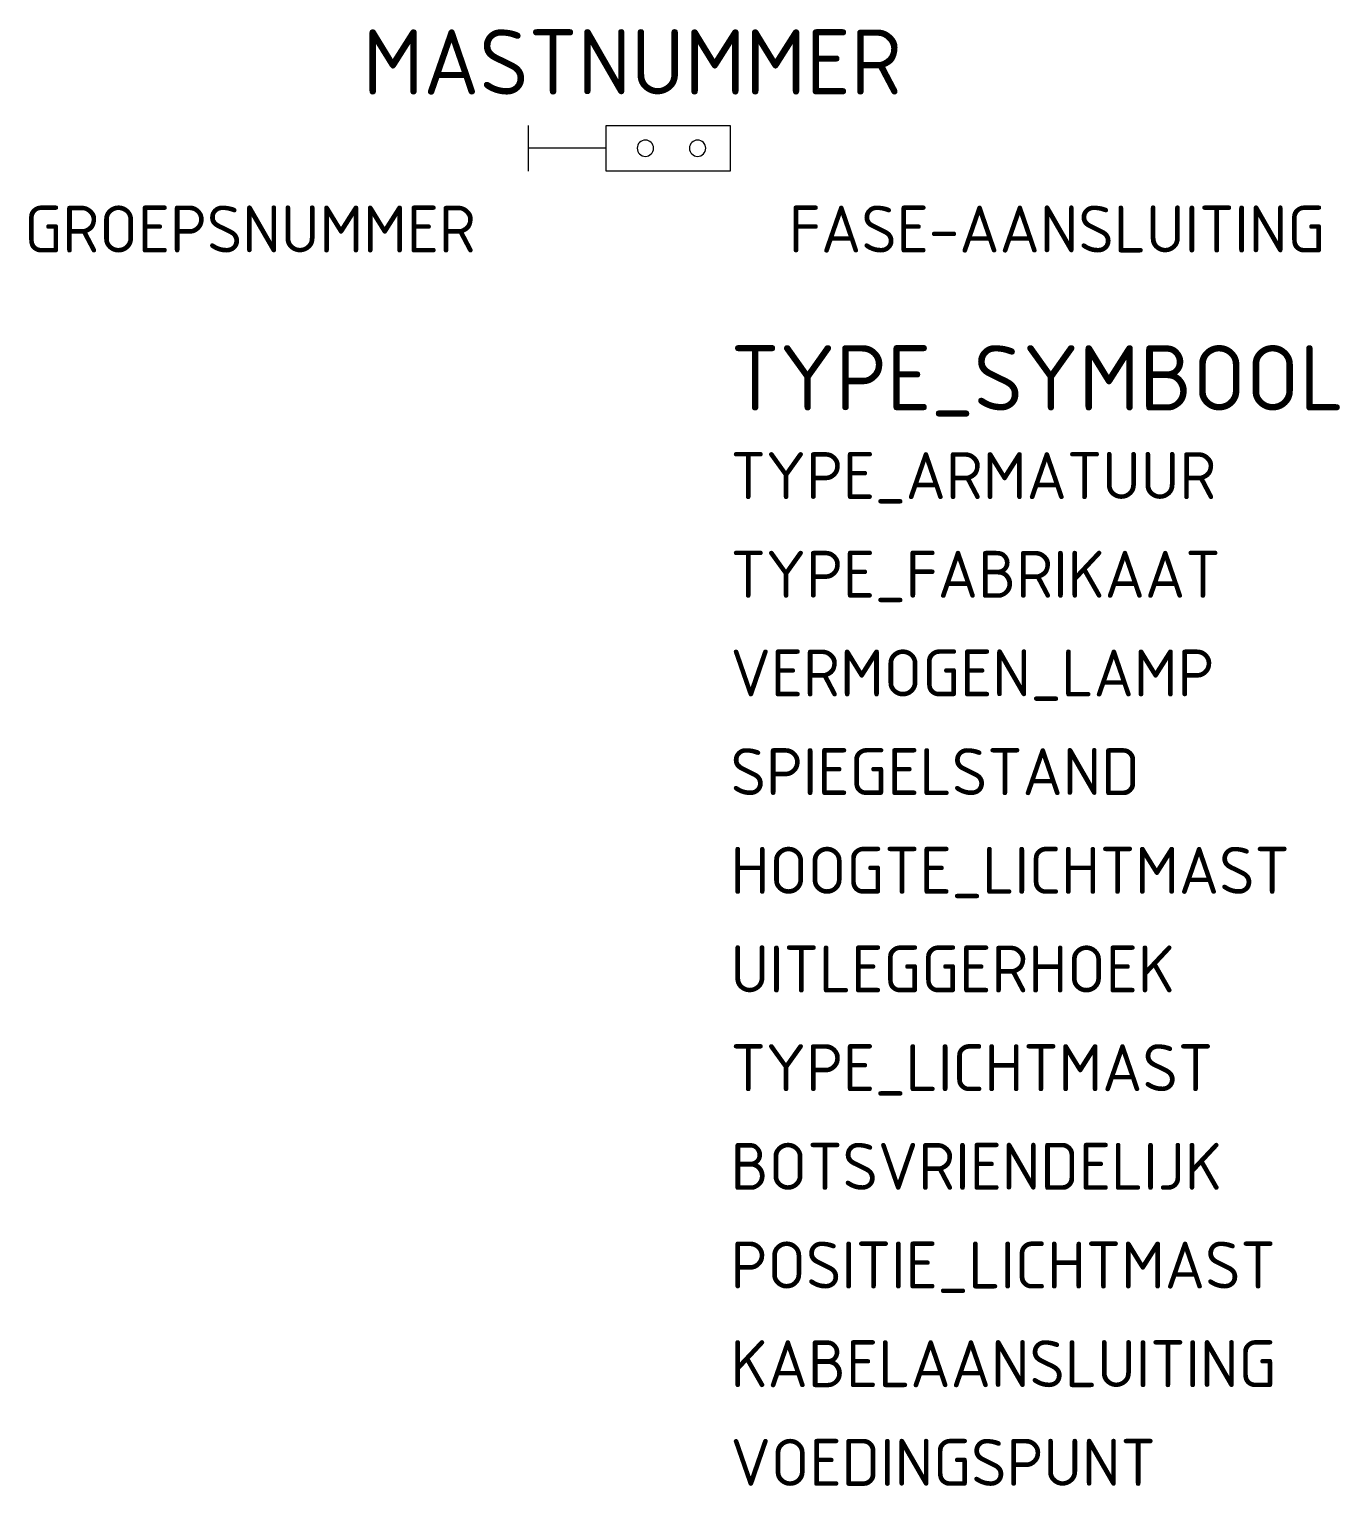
# Model space of a CAD drawing. Extents: x -19.1 to 31.1, y -51.3 to 4.6.
import ezdxf
from ezdxf.enums import TextEntityAlignment as Align

# ---------------------------------------------------------------- set-up
doc = ezdxf.new("R2010")
doc.units = 0
doc.header["$LTSCALE"] = 5
doc.header["$MEASUREMENT"] = 0
doc.layers.get('0').update_dxf_attribs({"linetype": 'CONTINUOUS'})
doc.layers.add('N-WE-KL-ET-T18', color=1, linetype='CONTINUOUS', lineweight=18)
doc.layers.add('N-WE-KL-ET-T25', color=7, linetype='CONTINUOUS', lineweight=25)
doc.styles.add('NLCS-ISO', font='NLCS-ISO.ttf')

msp = doc.modelspace()

# ---------------------------------------------------------------- linework, layer by layer
at = {"flags": 128}
for points in [[(0, 0.875), (0, -0.875)], [(3, 0), (0, 0)]]:
    msp.add_lwpolyline(points, dxfattribs=at)
msp.add_lwpolyline([(3, 0.875), (7.75, 0.875), (7.75, -0.875), (3, -0.875)], close=True, dxfattribs=at)
for centre, start, end in [((4.5, 0), 0, 180), ((4.5, 0), 180, 0), ((6.5, 0), 0, 180), ((6.5, 0), 180, 0)]:
    msp.add_arc(centre, 0.312, start, end)

# ---------------------------------------------------------------- texts
at = {"layer": 'N-WE-KL-ET-T18', "linetype": 'ByBlock', "style": 'NLCS-ISO'}
msp.add_attdef('GROEPSNUMMER', text='', height=1.8, dxfattribs=at).set_placement((-2, -4), align=Align.RIGHT)
msp.add_attdef('FASE-AANSLUITING', (10, -4), '', height=1.8, dxfattribs=at)
at = {"layer": 'N-WE-KL-ET-T18', "linetype": 'ByBlock', "style": 'NLCS-ISO', "flags": 1}
for tag, p, s in [('TYPE_ARMATUUR', (7.765, -13.456), 'IPSO SON-T'), ('TYPE_FABRIKAAT', (7.765, -17.24), ''), ('VERMOGEN_LAMP', (7.765, -21.025), '36W'), ('SPIEGELSTAND', (7.765, -24.809), 'Vlakglas 35/115/5'), ('HOOGTE_LICHTMAST', (7.765, -28.594), '18m'), ('UITLEGGERHOEK', (7.765, -32.378), '5°'), ('TYPE_LICHTMAST', (7.765, -36.163), 'Enkele PAALTOPMAST'), ('BOTSVRIENDELIJK', (7.765, -39.947), 'Ja'), ('POSITIE_LICHTMAST', (7.765, -43.732), 'Rechts'), ('KABELAANSLUITING', (7.765, -47.516), 'EO-YMeKaszh 4x2,5mm² (d.m.v. aftakmof)'), ('VOEDINGSPUNT', (7.765, -51.301), '')]:
    msp.add_attdef(tag, p, s, height=1.8, dxfattribs=at)
at = {"layer": 'N-WE-KL-ET-T25', "linetype": 'ByBlock', "style": 'NLCS-ISO'}
msp.add_attdef('MASTNUMMER', text='', height=2.5, dxfattribs=at).set_placement((4, 3.31), align=Align.MIDDLE)
at = {"layer": 'N-WE-KL-ET-T25', "linetype": 'ByBlock', "style": 'NLCS-ISO', "flags": 1}
msp.add_attdef('TYPE_SYMBOOL', (7.765, -10.056), 'B', height=2.5, dxfattribs=at)

doc.saveas('drawing.dxf')
